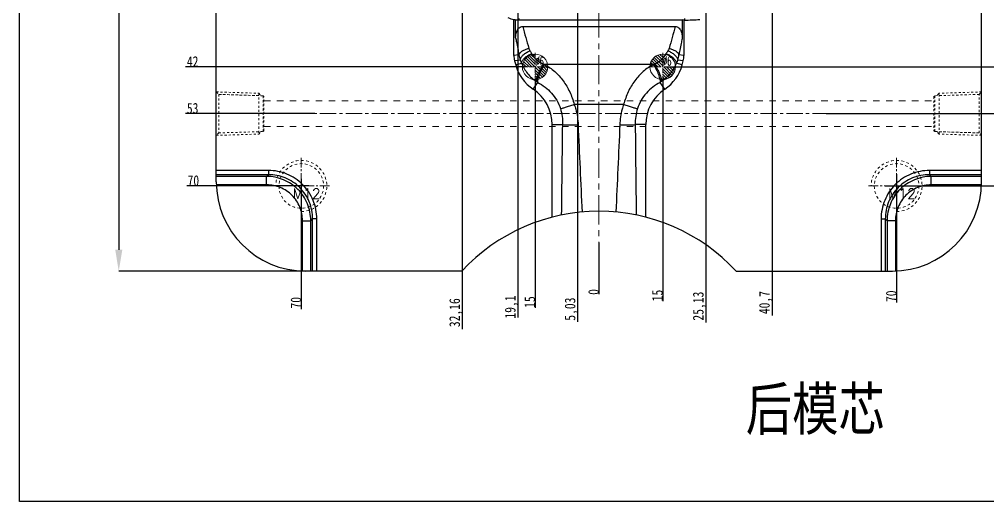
# Model space of a CAD drawing. Header units: millimetres. Extents: x -1495 to -116, y -3881 to 1305.
# Drawn here: x -871.6 to -643.9, y -1423.6 to -1310.3 of the extents above; entities that cross this region are included whole.
import ezdxf

# ---------------------------------------------------------------- set-up
doc = ezdxf.new("R2010")
doc.units = ezdxf.units.MM
doc.header["$LTSCALE"] = 16.335
doc.header["$PDMODE"] = 3
doc.header["$PDSIZE"] = 0.3125
doc.linetypes.add('CENTER', pattern=[0.6, 0.375, -0.075, 0.075, -0.075])
doc.linetypes.add('HIDDEN', pattern=[0.2, 0.1, -0.1])
doc.layers.get('0').update_dxf_attribs({"linetype": 'CONTINUOUS'})
doc.layers.get('Defpoints').update_dxf_attribs({"linetype": 'CONTINUOUS'})
for name, color, linetype, lineweight in [('center', 1, 'CENTER', 9), ('cool', 153, 'HIDDEN', 9), ('dim', 4, 'CONTINUOUS', 9), ('epin', 13, 'CONTINUOUS', 9), ('screw', 33, 'CONTINUOUS', 13)]:
    doc.layers.add(name, color=color, linetype=linetype, lineweight=lineweight)
doc.styles.get("Standard").update_dxf_attribs({"font": 'txt', "width": 0.8})
doc.styles.add('TXT', font='txt.shx', dxfattribs={"bigfont": 'gbcbig.shx'})
doc.styles.add('TXT05', font='txt.shx', dxfattribs={"width": 0.5, "bigfont": 'gbcbig.shx'})
doc.dimstyles.new('副本 ISO-25-1', dxfattribs={"dimtxt": 5, "dimasz": 5, "dimexe": 0, "dimexo": 0, "dimgap": 0, "dimtad": 1, "dimtxsty": 'Standard', "dimcen": 0, "dimclrd": 4, "dimclre": 4, "dimclrt": 6, "dimazin": 0, "dimtfac": 1, "dimtofl": 0, "dimtmove": 0, "dimatfit": 3, "dimfxl": 0, "dimarcsym": 0})

# ---------------------------------------------------------------- blocks, each defined once
blk = doc.blocks.new('cool_jt_f11')
at = {"layer": 'cool', "ltscale": 0.3}
for p, q in [((0, 5.11), (0.58, 4.53)), ((0, 5.11), (10, 4.8)), ((10, 4.8), (10.58, 4.22)), ((10, 4.8), (10, -4.8)), ((0.58, 4.53), (0.58, -4.53)), ((11, 4.21), (0.58, 4.53)), ((0.58, 4.53), (11, 4.21)), ((11.21, 4), (11, 4.21)), ((11, -4.21), (11, 4.21)), ((11.21, -4), (11.21, 4)), ((0.58, -4.53), (0, -5.11)), ((0.58, -4.53), (11, -4.21)), ((10, -4.8), (10.58, -4.22)), ((11, -4.21), (11.21, -4)), ((0, -5.11), (10, -4.8))]:
    blk.add_line(p, q, dxfattribs=at)
blk = doc.blocks.new('screw_m12_g')
at = {"layer": 'screw', "color": 1, "linetype": 'CENTER', "ltscale": 0.373186}
for p, q in [((0, -6.6), (0, 6.6)), ((-6.6, 0), (6.6, 0))]:
    blk.add_line(p, q, dxfattribs=at)
at = {"layer": 'screw', "color": 33, "linetype": 'HIDDEN', "ltscale": 0.373186}
blk.add_circle((0, 0), 5.25, dxfattribs=at)
at = {"layer": 'screw', "color": 92, "linetype": 'HIDDEN', "ltscale": 0.373186}
blk.add_arc((0, 0), 6, 270, 180, dxfattribs=at)
at = {"layer": 'screw', "color": 6, "style": 'TXT'}
blk.add_text('M12', height=2.4, dxfattribs=at).set_placement((-2.04, -3))
blk = doc.blocks.new('*D694')
at = {"color": 4, "linetype": 'Continuous', "lineweight": -2}
for p, q in [((-788.92, -1189.46), (-848.23, -1189.46)), ((-848.23, -1194.46), (-848.23, -1364.46)), ((-785.93, -1369.46), (-848.23, -1369.46))]:
    blk.add_line(p, q, dxfattribs=at)
at = {"color": 4}
for points in [[(-849.06, -1194.46), (-847.39, -1194.46), (-848.23, -1189.46)], [(-849.06, -1364.46), (-847.39, -1364.46), (-848.23, -1369.46)]]:
    blk.add_solid(points, dxfattribs=at)
at = {"layer": 'Defpoints', "color": 0}
for p in [(-788.92, -1189.46), (-848.23, -1369.46), (-785.93, -1369.46)]:
    blk.add_point(p, dxfattribs=at)
at = {"color": 6, "insert": (-850.73, -1267.32), "char_height": 5, "attachment_point": 5, "rotation": 90}
blk.add_mtext('180', dxfattribs=at)
blk = doc.blocks.new('*D704')
at = {"layer": 'Defpoints', "color": 0}
for p in [(-735.3, -1279.46), (-719.33, -1321.46), (-637.46, -1321.46)]:
    blk.add_point(p, dxfattribs=at)
at = {"layer": 'dim', "color": 4, "linetype": 'Continuous', "lineweight": -2}
blk.add_line((-719.33, -1321.46), (-634.13, -1321.46), dxfattribs=at)
at = {"layer": 'dim', "color": 6, "insert": (-635.8, -1320.21), "char_height": 2.5, "attachment_point": 5}
blk.add_mtext('42', dxfattribs=at)
blk = doc.blocks.new('*D705')
at = {"layer": 'Defpoints', "color": 0}
for p in [(-735.3, -1279.46), (-681.86, -1332.46), (-637.46, -1332.46)]:
    blk.add_point(p, dxfattribs=at)
at = {"layer": 'dim', "color": 4, "linetype": 'Continuous', "lineweight": -2}
blk.add_line((-681.86, -1332.46), (-634.13, -1332.46), dxfattribs=at)
at = {"layer": 'dim', "color": 6, "insert": (-635.8, -1331.21), "char_height": 2.5, "attachment_point": 5}
blk.add_mtext('53', dxfattribs=at)
blk = doc.blocks.new('*D706')
at = {"layer": 'Defpoints', "color": 0}
for p in [(-735.3, -1279.46), (-667.99, -1349.46), (-637.46, -1349.46)]:
    blk.add_point(p, dxfattribs=at)
at = {"layer": 'dim', "color": 4, "linetype": 'Continuous', "lineweight": -2}
blk.add_line((-667.99, -1349.46), (-634.46, -1349.46), dxfattribs=at)
at = {"layer": 'dim', "color": 6, "insert": (-635.96, -1348.21), "char_height": 2.5, "attachment_point": 5}
blk.add_mtext('70', dxfattribs=at)
blk = doc.blocks.new('*D707')
at = {"layer": 'Defpoints', "color": 0}
for p in [(-735.3, -1279.46), (-735.3, -1362.78), (-735.3, -1373.87)]:
    blk.add_point(p, dxfattribs=at)
at = {"layer": 'dim', "color": 4, "linetype": 'Continuous', "lineweight": -2}
blk.add_line((-735.3, -1362.78), (-735.3, -1374.87), dxfattribs=at)
at = {"layer": 'dim', "color": 6, "insert": (-736.55, -1374.37), "char_height": 2.5, "attachment_point": 5, "rotation": 90}
blk.add_mtext('0', dxfattribs=at)
blk = doc.blocks.new('*D708')
at = {"layer": 'Defpoints', "color": 0}
for p in [(-735.3, -1279.46), (-720.3, -1323.77), (-720.3, -1373.87)]:
    blk.add_point(p, dxfattribs=at)
at = {"layer": 'dim', "color": 4, "linetype": 'Continuous', "lineweight": -2}
blk.add_line((-720.3, -1323.77), (-720.3, -1376.53), dxfattribs=at)
at = {"layer": 'dim', "color": 6, "insert": (-721.55, -1375.2), "char_height": 2.5, "attachment_point": 5, "rotation": 90}
blk.add_mtext('15', dxfattribs=at)
blk = doc.blocks.new('*D709')
at = {"layer": 'Defpoints', "color": 0}
for p in [(-735.3, -1279.46), (-710.18, -1302.62), (-710.18, -1373.87)]:
    blk.add_point(p, dxfattribs=at)
at = {"layer": 'dim', "color": 4, "linetype": 'Continuous', "lineweight": -2}
blk.add_line((-710.18, -1302.62), (-710.18, -1381.53), dxfattribs=at)
at = {"layer": 'dim', "color": 6, "insert": (-711.63, -1377.7), "char_height": 2.5, "attachment_point": 5, "rotation": 90}
blk.add_mtext('25,13', dxfattribs=at)
blk = doc.blocks.new('*D710')
at = {"layer": 'Defpoints', "color": 0}
for p in [(-735.3, -1279.46), (-694.6, -1285.17), (-694.6, -1373.87)]:
    blk.add_point(p, dxfattribs=at)
at = {"layer": 'dim', "color": 4, "linetype": 'Continuous', "lineweight": -2}
blk.add_line((-694.6, -1285.17), (-694.6, -1379.87), dxfattribs=at)
at = {"layer": 'dim', "color": 6, "insert": (-696.06, -1376.87), "char_height": 2.5, "attachment_point": 5, "rotation": 90}
blk.add_mtext('40,7', dxfattribs=at)
blk = doc.blocks.new('*D711')
at = {"layer": 'Defpoints', "color": 0}
for p in [(-735.3, -1279.46), (-665.3, -1346.7), (-665.3, -1373.87)]:
    blk.add_point(p, dxfattribs=at)
at = {"layer": 'dim', "color": 4, "linetype": 'Continuous', "lineweight": -2}
blk.add_line((-665.3, -1346.7), (-665.3, -1376.87), dxfattribs=at)
at = {"layer": 'dim', "color": 6, "insert": (-666.55, -1375.37), "char_height": 2.5, "attachment_point": 5, "rotation": 90}
blk.add_mtext('70', dxfattribs=at)
blk = doc.blocks.new('*D733')
at = {"layer": 'Defpoints', "color": 0}
for p in [(-735.3, -1279.46), (-829.18, -1321.46), (-752.22, -1321.46)]:
    blk.add_point(p, dxfattribs=at)
at = {"layer": 'dim', "color": 4, "linetype": 'Continuous', "lineweight": -2}
blk.add_line((-752.22, -1321.46), (-832.52, -1321.46), dxfattribs=at)
at = {"layer": 'dim', "color": 6, "insert": (-830.85, -1320.21), "char_height": 2.5, "attachment_point": 5}
blk.add_mtext('42', dxfattribs=at)
blk = doc.blocks.new('*D734')
at = {"layer": 'Defpoints', "color": 0}
for p in [(-735.3, -1279.46), (-829.18, -1332.46), (-802.13, -1332.46)]:
    blk.add_point(p, dxfattribs=at)
at = {"layer": 'dim', "color": 4, "linetype": 'Continuous', "lineweight": -2}
blk.add_line((-802.13, -1332.46), (-832.52, -1332.46), dxfattribs=at)
at = {"layer": 'dim', "color": 6, "insert": (-830.85, -1331.21), "char_height": 2.5, "attachment_point": 5}
blk.add_mtext('53', dxfattribs=at)
blk = doc.blocks.new('*D735')
at = {"layer": 'Defpoints', "color": 0}
for p in [(-735.3, -1279.46), (-829.18, -1349.46), (-803.5, -1349.46)]:
    blk.add_point(p, dxfattribs=at)
at = {"layer": 'dim', "color": 4, "linetype": 'Continuous', "lineweight": -2}
blk.add_line((-803.5, -1349.46), (-832.18, -1349.46), dxfattribs=at)
at = {"layer": 'dim', "color": 6, "insert": (-830.68, -1348.21), "char_height": 2.5, "attachment_point": 5}
blk.add_mtext('70', dxfattribs=at)
blk = doc.blocks.new('*D736')
at = {"layer": 'Defpoints', "color": 0}
for p in [(-735.3, -1279.46), (-805.3, -1347.79), (-805.3, -1375.41)]:
    blk.add_point(p, dxfattribs=at)
at = {"layer": 'dim', "color": 4, "linetype": 'Continuous', "lineweight": -2}
blk.add_line((-805.3, -1347.79), (-805.3, -1378.41), dxfattribs=at)
at = {"layer": 'dim', "color": 6, "insert": (-806.55, -1376.91), "char_height": 2.5, "attachment_point": 5, "rotation": 90}
blk.add_mtext('70', dxfattribs=at)
blk = doc.blocks.new('*D737')
at = {"layer": 'Defpoints', "color": 0}
for p in [(-735.3, -1279.46), (-767.46, -1290.15), (-767.46, -1375.41)]:
    blk.add_point(p, dxfattribs=at)
at = {"layer": 'dim', "color": 4, "linetype": 'Continuous', "lineweight": -2}
blk.add_line((-767.46, -1290.15), (-767.46, -1383.08), dxfattribs=at)
at = {"layer": 'dim', "color": 6, "insert": (-768.92, -1379.24), "char_height": 2.5, "attachment_point": 5, "rotation": 90}
blk.add_mtext('32,16', dxfattribs=at)
blk = doc.blocks.new('*D738')
at = {"layer": 'Defpoints', "color": 0}
for p in [(-735.3, -1279.46), (-740.33, -1289.25), (-740.33, -1375.41)]:
    blk.add_point(p, dxfattribs=at)
at = {"layer": 'dim', "color": 4, "linetype": 'Continuous', "lineweight": -2}
blk.add_line((-740.33, -1289.25), (-740.33, -1381.41), dxfattribs=at)
at = {"layer": 'dim', "color": 6, "insert": (-741.78, -1378.41), "char_height": 2.5, "attachment_point": 5, "rotation": 90}
blk.add_mtext('5,03', dxfattribs=at)
blk = doc.blocks.new('*D739')
at = {"layer": 'Defpoints', "color": 0}
for p in [(-735.3, -1279.46), (-754.4, -1305.83), (-754.4, -1375.41)]:
    blk.add_point(p, dxfattribs=at)
at = {"layer": 'dim', "color": 4, "linetype": 'Continuous', "lineweight": -2}
blk.add_line((-754.4, -1305.83), (-754.4, -1380.41), dxfattribs=at)
at = {"layer": 'dim', "color": 6, "insert": (-755.85, -1377.91), "char_height": 2.5, "attachment_point": 5, "rotation": 90}
blk.add_mtext('19,1', dxfattribs=at)
blk = doc.blocks.new('*D740')
at = {"layer": 'Defpoints', "color": 0}
for p in [(-735.3, -1279.46), (-750.3, -1324.2), (-750.3, -1375.41)]:
    blk.add_point(p, dxfattribs=at)
at = {"layer": 'dim', "color": 4, "linetype": 'Continuous', "lineweight": -2}
blk.add_line((-750.3, -1324.2), (-750.3, -1378.08), dxfattribs=at)
at = {"layer": 'dim', "color": 6, "insert": (-751.55, -1376.74), "char_height": 2.5, "attachment_point": 5, "rotation": 90}
blk.add_mtext('15', dxfattribs=at)
blk = doc.blocks.new('epin_ejp_6')
at = {"layer": 'epin'}
h = blk.add_hatch(dxfattribs=at)
h.set_pattern_fill('_ANSI31', color=123, scale=0.15, angle=90, style=0)
h.set_pattern_definition([(135, (735.3002, 266.8078), (-0.3367596, -0.3367596), [])])
h.paths.add_polyline_path([(0, 3, 0.414214), (-3, 0), (0, 0)])
h.paths.add_polyline_path([(3, 0), (0, 0), (0, -3, 0.414214)])
at = {"layer": 'epin', "color": 1, "linetype": 'CENTER', "ltscale": 0.186593}
for p, q in [((0, -3.3), (0, 3.3)), ((-3.3, 0), (3.3, 0))]:
    blk.add_line(p, q, dxfattribs=at)
at = {"layer": 'epin'}
blk.add_circle((0, 0), 3, dxfattribs=at)
at = {"layer": 'epin', "color": 6, "style": 'TXT05', "width": 0.5}
blk.add_text('%%c6', height=2.1, dxfattribs=at).set_placement((0.12, 0.3))

msp = doc.modelspace()

# ---------------------------------------------------------------- linework, layer by layer
at = {"color": 7, "linetype": 'Continuous'}
for p, q in [((-825.3, -1348.458), (-825.3, -1210.458)), ((-645.3, -1348.458), (-645.3, -1210.458)), ((-755.3, -1318.79), (-755.3, -1310.337)), ((-754.898, -1314.643), (-754.898, -1310.375)), ((-754.081, -1310.43), (-754.081, -1310.075)), ((-754.081, -1310.43), (-715.702, -1310.43)), ((-715.702, -1310.43), (-715.702, -1314.643)), ((-715.3, -1310.462), (-715.702, -1310.43)), ((-715.3, -1310.462), (-715.3, -1318.79)), ((-715.3, -1310.462), (-715.2, -1310.462)), ((-715.2, -1310.075), (-715.2, -1310.462)), ((-753.231, -1311.962), (-717.369, -1311.962)), ((-754.118, -1318.635), (-755.3, -1318.79)), ((-753.841, -1319.87), (-755.136, -1320.04)), ((-755.136, -1320.04), (-754.885, -1320.976)), ((-754.885, -1320.976), (-753.498, -1320.604)), ((-715.715, -1320.976), (-717.102, -1320.604)), ((-715.465, -1320.04), (-716.759, -1319.87)), ((-715.3, -1318.79), (-716.482, -1318.635)), ((-715.715, -1320.976), (-715.465, -1320.04)), ((-748.333, -1320.838), (-722.267, -1320.838)), ((-750.763, -1326.715), (-749.692, -1325.104)), ((-719.837, -1326.715), (-720.909, -1325.104)), ((-741.113, -1330.263), (-729.487, -1330.263)), ((-746.3, -1356.803), (-746.3, -1335.042)), ((-746.3, -1335.042), (-743.832, -1335.042)), ((-724.3, -1335.042), (-726.768, -1335.042)), ((-724.3, -1356.803), (-724.3, -1335.042)), ((-813.045, -1345.814), (-825.3, -1345.814)), ((-813.045, -1346.805), (-825.3, -1346.805)), ((-813.456, -1347.216), (-825.3, -1347.216)), ((-813.456, -1347.216), (-813.045, -1346.805)), ((-813.456, -1349.196), (-813.456, -1347.216)), ((-813.045, -1345.814), (-813.045, -1346.805)), ((-645.3, -1345.814), (-657.556, -1345.814)), ((-657.556, -1345.814), (-657.556, -1346.805)), ((-645.3, -1346.805), (-657.556, -1346.805)), ((-657.144, -1347.216), (-657.556, -1346.805)), ((-645.3, -1347.216), (-657.144, -1347.216)), ((-657.144, -1349.196), (-657.144, -1347.216)), ((-813.456, -1349.196), (-825.287, -1349.196)), ((-645.313, -1349.196), (-657.144, -1349.196)), ((-805.039, -1369.445), (-805.039, -1357.614)), ((-805.039, -1357.614), (-803.058, -1357.614)), ((-803.058, -1357.614), (-802.647, -1357.202)), ((-803.058, -1369.458), (-803.058, -1357.614)), ((-802.647, -1369.458), (-802.647, -1357.202)), ((-801.657, -1357.202), (-802.647, -1357.202)), ((-801.657, -1369.458), (-801.657, -1357.202)), ((-668.944, -1357.202), (-667.953, -1357.202)), ((-668.944, -1357.202), (-668.944, -1369.458)), ((-667.542, -1357.614), (-667.953, -1357.202)), ((-667.953, -1357.202), (-667.953, -1369.458)), ((-665.562, -1357.614), (-667.542, -1357.614)), ((-667.542, -1357.614), (-667.542, -1369.458)), ((-665.562, -1357.614), (-665.562, -1369.445)), ((-767.555, -1369.458), (-804.3, -1369.458)), ((-703.045, -1369.458), (-666.3, -1369.458))]:
    msp.add_line(p, q, dxfattribs=at)
msp.add_lwpolyline([(-871.604, -1140.5), (-527.917, -1140.5), (-527.917, -1423.649), (-871.604, -1423.649)], close=True)
for centre, radius, start, end in [((-754.081, -1304.432), 6.03, 244.30256, 258.33689), ((-754.081, -1304.432), 5.999, 262.17126, 270), ((-715.2, -1269.458), 41.004, 270, 275.09474), ((-745.928, -1315.299), 6.039, 210.58322, 246.528), ((-724.676, -1315.295), 6.044, 293.4876, 329.40119), ((-748.917, -1318.115), 5.227, 185.70174, 199.61199), ((-721.687, -1318.114), 5.231, 340.39357, 354.29269), ((-745.226, -1318.388), 10, 195, 236.377), ((-725.375, -1318.388), 10, 303.623, 345), ((-756.3, -1335.042), 10, 0, 56.377), ((-714.3, -1335.042), 10, 123.623, 180), ((-10618.333, -1230.451), 9875.055, 359.2698421, 359.3931456), ((9109.596, -1230.896), 9836.915, 180.6066154, 180.730397), ((-804.3, -1348.458), 21, 180, 270), ((-666.3, -1348.458), 21, 270, 0), ((-735.3, -1399.458), 44.05, 42.9253, 137.0747)]:
    msp.add_arc(centre, radius, start, end, dxfattribs=at)
for centre, major_axis, ratio, start_param, end_param in [((-754.548, -1304.432), (5.971, 0), 0.9969396, -1.6971041, -1.6294918), ((-750.124, -1318.744), (-5.135, -0.676), 0.9653656, -0.1264151, 0.1264151), ((-720.477, -1318.744), (-5.135, 0.676), 0.9653656, 3.0151776, 3.2680077)]:
    msp.add_ellipse(centre, major_axis=major_axis, ratio=ratio, start_param=start_param, end_param=end_param, dxfattribs=at)
for points, knots in [([(-754.898, -1314.643), (-754.898, -1314.352), (-754.853, -1313.771), (-754.647, -1313.065), (-754.354, -1312.56), (-754.054, -1312.236), (-753.671, -1312.013), (-753.377, -1311.962), (-753.231, -1311.962)], [0, 0, 0, 0, 0.2498778, 0.4995127, 0.6246728, 0.749778, 0.8748967, 1, 1, 1, 1]), ([(-753.231, -1311.962), (-752.995, -1312.822), (-752.534, -1314.546), (-752.052, -1316.265), (-751.786, -1317.118)], [0, 0, 0, 0, 0.4995934, 1, 1, 1, 1]), ([(-717.369, -1311.962), (-717.606, -1312.822), (-718.067, -1314.546), (-718.549, -1316.265), (-718.814, -1317.118)], [0, 0, 0, 0, 0.4996026, 1, 1, 1, 1]), ([(-717.369, -1311.962), (-717.224, -1311.962), (-716.93, -1312.012), (-716.546, -1312.236), (-716.247, -1312.56), (-715.953, -1313.065), (-715.747, -1313.771), (-715.702, -1314.353), (-715.702, -1314.643)], [0, 0, 0, 0, 0.1250983, 0.2502176, 0.375321, 0.5004794, 0.7501206, 1, 1, 1, 1]), ([(-754.898, -1314.643), (-754.832, -1314.973), (-754.567, -1316.302), (-754.305, -1317.633), (-754.118, -1318.635)], [0, 0, 0, 0, 0.2484086, 1, 1, 1, 1]), ([(-715.702, -1314.643), (-715.768, -1314.973), (-716.033, -1316.303), (-716.295, -1317.633), (-716.482, -1318.635)], [0, 0, 0, 0, 0.2484653, 1, 1, 1, 1]), ([(-754.118, -1318.635), (-754.054, -1318.455), (-753.808, -1318.096), (-753.268, -1317.665), (-752.575, -1317.318), (-752.056, -1317.168), (-751.786, -1317.118)], [0, 0, 0, 0, 0.1983139, 0.4403567, 0.7144758, 1, 1, 1, 1]), ([(-753.841, -1319.87), (-753.816, -1319.659), (-753.613, -1319.203), (-753.09, -1318.607), (-752.374, -1318.07), (-751.814, -1317.794), (-751.521, -1317.685)], [0, 0, 0, 0, 0.1925723, 0.4371681, 0.7158871, 1, 1, 1, 1]), ([(-753.498, -1320.604), (-753.474, -1320.387), (-753.271, -1319.916), (-752.737, -1319.304), (-752.003, -1318.757), (-751.428, -1318.479), (-751.127, -1318.371)], [0, 0, 0, 0, 0.1938206, 0.4382518, 0.7162877, 1, 1, 1, 1]), ([(-751.786, -1317.118), (-751.771, -1317.167), (-751.701, -1317.364), (-751.603, -1317.551), (-751.521, -1317.685)], [0, 0, 0, 0, 0.2464863, 1, 1, 1, 1]), ([(-719.474, -1318.371), (-719.173, -1318.479), (-718.598, -1318.757), (-717.864, -1319.304), (-717.329, -1319.916), (-717.126, -1320.387), (-717.102, -1320.604)], [0, 0, 0, 0, 0.2837156, 0.5617569, 0.8061894, 1, 1, 1, 1]), ([(-718.814, -1317.118), (-718.829, -1317.167), (-718.9, -1317.364), (-718.997, -1317.551), (-719.08, -1317.685)], [0, 0, 0, 0, 0.2464701, 1, 1, 1, 1]), ([(-719.08, -1317.685), (-718.786, -1317.794), (-718.226, -1318.07), (-717.51, -1318.607), (-716.987, -1319.203), (-716.785, -1319.659), (-716.759, -1319.87)], [0, 0, 0, 0, 0.2840996, 0.5627956, 0.8073857, 1, 1, 1, 1]), ([(-718.814, -1317.118), (-718.545, -1317.168), (-718.025, -1317.318), (-717.332, -1317.664), (-716.792, -1318.096), (-716.546, -1318.455), (-716.482, -1318.635)], [0, 0, 0, 0, 0.2854938, 0.5595733, 0.8016107, 1, 1, 1, 1]), ([(-753.498, -1320.604), (-753.154, -1321.457), (-752.193, -1323.105), (-750.78, -1324.394), (-749.98, -1324.921)], [0, 0, 0, 0, 0.489938, 1, 1, 1, 1]), ([(-717.102, -1320.604), (-717.447, -1321.457), (-718.407, -1323.105), (-719.821, -1324.394), (-720.621, -1324.921)], [0, 0, 0, 0, 0.4899539, 1, 1, 1, 1]), ([(-749.98, -1324.921), (-749.999, -1324.821), (-749.992, -1324.574), (-749.916, -1324.161), (-749.77, -1323.66), (-749.483, -1322.886), (-749.024, -1321.921), (-748.577, -1321.179), (-748.333, -1320.838)], [0, 0, 0, 0, 0.068415, 0.1636897, 0.2824207, 0.4191462, 0.7181266, 1, 1, 1, 1]), ([(-749.692, -1325.104), (-749.71, -1325.005), (-749.702, -1324.76), (-749.629, -1324.347), (-749.49, -1323.84), (-749.217, -1323.052), (-748.782, -1322.063), (-748.36, -1321.295), (-748.13, -1320.94)], [0, 0, 0, 0, 0.0668278, 0.1614016, 0.2800528, 0.4171195, 0.7173441, 1, 1, 1, 1]), ([(-748.13, -1320.94), (-747.258, -1321.371), (-745.619, -1322.478), (-743.621, -1324.696), (-742.088, -1327.327), (-741.387, -1329.262), (-741.113, -1330.263)], [0, 0, 0, 0, 0.2431656, 0.4880562, 0.740612, 1, 1, 1, 1]), ([(-722.47, -1320.94), (-723.342, -1321.372), (-724.979, -1322.48), (-726.978, -1324.697), (-728.512, -1327.327), (-729.213, -1329.263), (-729.487, -1330.263)], [0, 0, 0, 0, 0.2431413, 0.488048, 0.7406114, 1, 1, 1, 1]), ([(-722.47, -1320.94), (-722.239, -1321.295), (-721.816, -1322.062), (-721.381, -1323.051), (-721.109, -1323.839), (-720.97, -1324.346), (-720.897, -1324.76), (-720.89, -1325.005), (-720.909, -1325.104)], [0, 0, 0, 0, 0.2826328, 0.5827835, 0.719823, 0.8384692, 0.9330762, 1, 1, 1, 1]), ([(-722.267, -1320.838), (-722.023, -1321.179), (-721.576, -1321.921), (-721.117, -1322.886), (-720.83, -1323.659), (-720.684, -1324.161), (-720.608, -1324.574), (-720.602, -1324.821), (-720.621, -1324.921)], [0, 0, 0, 0, 0.2818659, 0.580822, 0.7175385, 0.836268, 0.9315536, 1, 1, 1, 1]), ([(-749.692, -1325.104), (-748.501, -1325.766), (-746.815, -1327.038), (-745.15, -1329.285), (-744.569, -1330.596), (-744.362, -1331.285)], [0, 0, 0, 0, 0.4900897, 0.7412748, 1, 1, 1, 1]), ([(-720.909, -1325.104), (-722.1, -1325.765), (-723.786, -1327.037), (-725.451, -1329.284), (-726.031, -1330.596), (-726.238, -1331.285)], [0, 0, 0, 0, 0.4900339, 0.7412601, 1, 1, 1, 1]), ([(-744.362, -1331.285), (-744.206, -1331.261), (-743.799, -1331.15), (-743.073, -1330.933), (-742.145, -1330.626), (-741.469, -1330.39), (-741.113, -1330.263)], [0, 0, 0, 0, 0.1395038, 0.3700201, 0.6673177, 1, 1, 1, 1]), ([(-741.113, -1330.263), (-740.976, -1330.646), (-740.488, -1332.197), (-740.244, -1333.824), (-740.198, -1335.042)], [0, 0, 0, 0, 0.250359, 1, 1, 1, 1]), ([(-729.487, -1330.263), (-729.625, -1330.646), (-730.112, -1332.197), (-730.357, -1333.824), (-730.403, -1335.042)], [0, 0, 0, 0, 0.250359, 1, 1, 1, 1]), ([(-729.487, -1330.263), (-729.132, -1330.39), (-728.456, -1330.626), (-727.527, -1330.933), (-726.802, -1331.15), (-726.395, -1331.261), (-726.238, -1331.285)], [0, 0, 0, 0, 0.3326825, 0.6299802, 0.8604965, 1, 1, 1, 1]), ([(-743.832, -1335.042), (-743.665, -1335.066), (-743.215, -1335.083), (-742.407, -1335.094), (-741.364, -1335.079), (-740.601, -1335.057), (-740.198, -1335.042)], [0, 0, 0, 0, 0.1394847, 0.3700042, 0.6673096, 1, 1, 1, 1]), ([(-740.198, -1335.042), (-740.068, -1338.467), (-739.757, -1345.315), (-739.43, -1352.163), (-739.271, -1355.587)], [0, 0, 0, 0, 0.5000001, 1, 1, 1, 1]), ([(-730.403, -1335.042), (-730.532, -1338.467), (-730.843, -1345.315), (-731.171, -1352.163), (-731.329, -1355.587)], [0, 0, 0, 0, 0.5000001, 1, 1, 1, 1]), ([(-730.403, -1335.042), (-730, -1335.057), (-729.237, -1335.079), (-728.193, -1335.094), (-727.385, -1335.083), (-726.936, -1335.066), (-726.768, -1335.042)], [0, 0, 0, 0, 0.3326905, 0.6299959, 0.8605154, 1, 1, 1, 1]), ([(-803.058, -1357.614), (-803.063, -1356.262), (-803.605, -1353.531), (-805.916, -1350.075), (-809.372, -1347.763), (-812.104, -1347.221), (-813.456, -1347.216)], [0, 0, 0, 0, 0.2499801, 0.4999589, 0.7499515, 1, 1, 1, 1]), ([(-801.657, -1357.202), (-801.657, -1355.72), (-802.239, -1352.722), (-804.768, -1348.925), (-808.564, -1346.397), (-811.562, -1345.814), (-813.045, -1345.814)], [0, 0, 0, 0, 0.2500257, 0.5000043, 0.7499946, 1, 1, 1, 1]), ([(-802.647, -1357.202), (-802.645, -1355.848), (-803.171, -1353.108), (-805.479, -1349.636), (-808.95, -1347.329), (-811.69, -1346.802), (-813.045, -1346.805)], [0, 0, 0, 0, 0.2500244, 0.5000042, 0.7499961, 1, 1, 1, 1]), ([(-657.556, -1345.814), (-659.038, -1345.814), (-662.036, -1346.397), (-665.833, -1348.925), (-668.362, -1352.722), (-668.944, -1355.72), (-668.944, -1357.202)], [0, 0, 0, 0, 0.2500257, 0.5000043, 0.7499946, 1, 1, 1, 1]), ([(-657.556, -1346.805), (-658.91, -1346.802), (-661.65, -1347.329), (-665.122, -1349.636), (-667.43, -1353.108), (-667.956, -1355.848), (-667.953, -1357.202)], [0, 0, 0, 0, 0.2500244, 0.5000042, 0.7499961, 1, 1, 1, 1]), ([(-657.144, -1347.216), (-658.496, -1347.221), (-661.227, -1347.763), (-664.684, -1350.074), (-666.995, -1353.53), (-667.537, -1356.262), (-667.542, -1357.614)], [0, 0, 0, 0, 0.2499801, 0.4999589, 0.7499515, 1, 1, 1, 1]), ([(-805.039, -1357.614), (-805.039, -1356.518), (-805.469, -1354.302), (-807.338, -1351.496), (-810.144, -1349.627), (-812.36, -1349.197), (-813.456, -1349.196)], [0, 0, 0, 0, 0.2500096, 0.4999586, 0.7499216, 1, 1, 1, 1]), ([(-657.144, -1349.196), (-658.24, -1349.197), (-660.456, -1349.627), (-663.262, -1351.496), (-665.131, -1354.302), (-665.562, -1356.518), (-665.562, -1357.614)], [0, 0, 0, 0, 0.2500096, 0.4999586, 0.7499216, 1, 1, 1, 1])]:
    msp.add_open_spline(points, degree=3, knots=knots, dxfattribs=at)
for points in [[(-751.521, -1317.685), (-751.383, -1317.91), (-751.261, -1318.145), (-751.127, -1318.371)], [(-719.08, -1317.685), (-719.217, -1317.91), (-719.339, -1318.145), (-719.474, -1318.371)], [(-753.841, -1319.87), (-753.729, -1320.116), (-753.612, -1320.359), (-753.498, -1320.604)], [(-716.759, -1319.87), (-716.872, -1320.115), (-716.989, -1320.359), (-717.102, -1320.604)], [(-748.333, -1320.838), (-748.266, -1320.874), (-748.198, -1320.906), (-748.13, -1320.94)], [(-722.267, -1320.838), (-722.334, -1320.874), (-722.403, -1320.906), (-722.47, -1320.94)], [(-749.98, -1324.921), (-749.885, -1324.984), (-749.789, -1325.045), (-749.692, -1325.104)], [(-720.621, -1324.921), (-720.716, -1324.984), (-720.811, -1325.045), (-720.909, -1325.104)], [(-744.362, -1331.285), (-743.998, -1332.496), (-743.816, -1333.777), (-743.832, -1335.042)], [(-726.238, -1331.285), (-726.602, -1332.496), (-726.784, -1333.777), (-726.768, -1335.042)]]:
    msp.add_open_spline(points, degree=3, dxfattribs=at)
at = {"layer": 'center', "color": 1, "linetype": 'CENTER', "ltscale": 1.119559}
msp.add_line((-735.3, -1369.458), (-735.3, -1189.458), dxfattribs=at)
at = {"layer": 'cool', "ltscale": 0.932966}
for p, q in [((-814.09, -1329.458), (-656.51, -1329.458)), ((-814.09, -1335.458), (-656.51, -1335.458))]:
    msp.add_line(p, q, dxfattribs=at)
at = {"layer": 'cool', "color": 1, "linetype": 'CENTER', "ltscale": 0.621977}
msp.add_line((-825.3, -1332.458), (-645.3, -1332.458), dxfattribs=at)

# ---------------------------------------------------------------- block references
at = {"layer": 'cool', "ltscale": 0.932966}
msp.add_blockref('cool_jt_f11', (-825.3, -1332.458), dxfattribs=at)
at = {"layer": 'cool', "ltscale": 0.932966, "rotation": 180}
msp.add_blockref('cool_jt_f11', (-645.3, -1332.458), dxfattribs=at)
at = {"layer": 'epin'}
for p in [(-750.3, -1321.458), (-720.3, -1321.458)]:
    msp.add_blockref('epin_ejp_6', p, dxfattribs=at)
at = {"layer": 'screw'}
for p in [(-805.3, -1349.458), (-665.3, -1349.458)]:
    msp.add_blockref('screw_m12_g', p, dxfattribs=at)

# ---------------------------------------------------------------- texts
at = {"insert": (-700.776, -1396.858), "char_height": 15, "width": 325.32345, "attachment_point": 1}
msp.add_mtext('{\\fSimSun|b0|i0|c134|p2;\\H0.66667x;后模芯\\P\\H1.5x;      }', dxfattribs=at)

# ---------------------------------------------------------------- dimensions: what is measured, and where the dimension line sits
dim = msp.add_linear_dim(base=(-848.226, -1369.458), p1=(-788.921, -1189.458), p2=(-785.928, -1369.458), angle=90, dimstyle='副本 ISO-25-1', override={"dimfxl": 1.25, "dimarcsym": 1})
dim.commit()
dim.dimension.update_dxf_attribs({"geometry": '*D694', "text_midpoint": (-848.226, -1267.32), "dimtype": 160})
at = {"layer": 'dim'}
for feature_location, offset, dtype, origin, picture, middle in [((-752.222, -1321.458), (-76.962, 0), 0, (-735.3, -1279.458), '*D733', (-830.851, -1320.208)), ((-802.128, -1332.458), (-27.056, 0), 0, (-735.3, -1279.458), '*D734', (-830.851, -1331.208)), ((-803.5, -1349.458), (-25.684, 0), 0, (-735.3, -1279.458), '*D735', (-830.684, -1348.208)), ((-805.3, -1347.788), (0, -27.623), 1, (-735.3, -1279.458), '*D736', (-806.55, -1376.91)), ((-767.46, -1290.15), (0, -85.26), 1, (-735.3, -1279.458), '*D737', (-768.919, -1379.243)), ((-754.395194348, -1305.827864147), (0, -69.582272636), 1, (-735.300194348, -1279.457864147), '*D739', (-755.853527681, -1377.910136783)), ((-750.3, -1324.199), (0, -51.211), 1, (-735.3, -1279.458), '*D740', (-751.55, -1376.743)), ((-740.325194348, -1289.245364147), (0, -86.164772636), 1, (-735.300194348, -1279.457864147), '*D738', (-741.783527681, -1378.410136783)), ((-735.300194348, -1362.784927815), (0, -11.082571827), 1, (-735.300194348, -1279.457864147), '*D707', (-736.550194348, -1374.367499642)), ((-719.329, -1321.458), (81.865, 0), 0, (-735.3, -1279.458), '*D704', (-635.797, -1320.208)), ((-681.861, -1332.458), (44.397, 0), 0, (-735.3, -1279.458), '*D705', (-635.797, -1331.208)), ((-667.988, -1349.458), (30.525, 0), 0, (-735.3, -1279.458), '*D706', (-635.964, -1348.208)), ((-720.3, -1323.767), (0, -50.1), 1, (-735.3, -1279.458), '*D708', (-721.55, -1375.201)), ((-710.175194348, -1302.622864147), (0, -71.244635495), 1, (-735.300194348, -1279.457864147), '*D709', (-711.633527681, -1377.700832975)), ((-694.598, -1285.166), (0, -88.701), 1, (-735.3, -1279.458), '*D710', (-696.056, -1376.867)), ((-665.3, -1346.703), (0, -27.165), 1, (-735.3, -1279.458), '*D711', (-666.55, -1375.367))]:
    dim = msp.add_ordinate_dim(feature_location=feature_location, offset=offset, dtype=dtype, origin=origin, dimstyle='副本 ISO-25-1', override={"dimtxt": 2.5, "dimasz": 2, "dimfxl": 1.25, "dimarcsym": 1}, dxfattribs=at)
    dim.commit()
    dim.dimension.update_dxf_attribs({"geometry": picture, "text_midpoint": middle})

doc.saveas('drawing.dxf')
